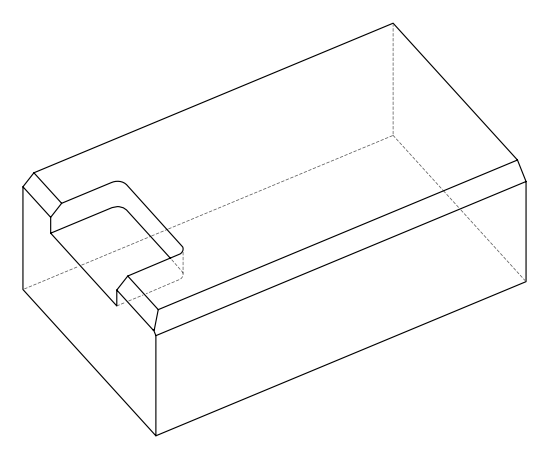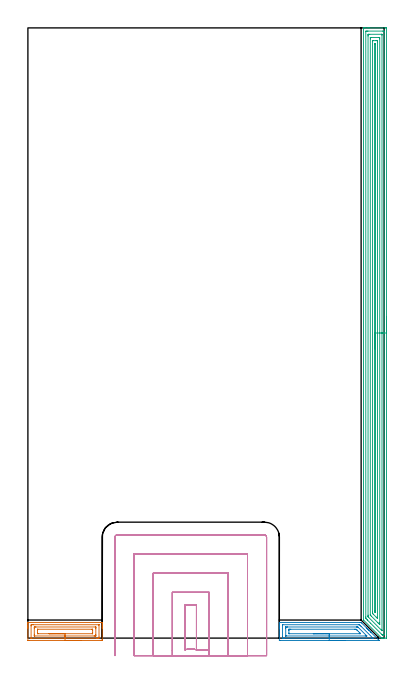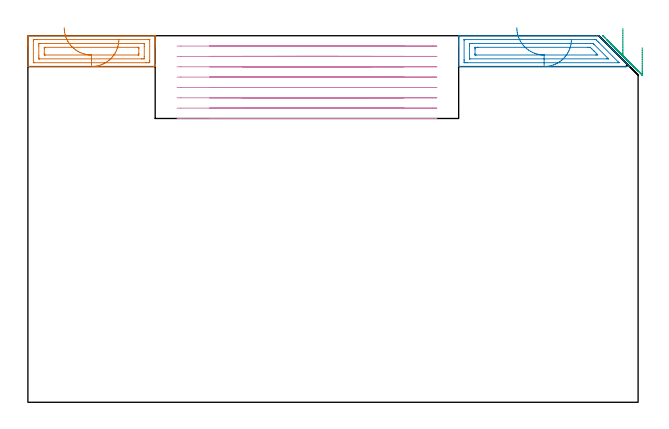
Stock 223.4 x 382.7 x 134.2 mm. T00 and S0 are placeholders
(PLAN: 4 operations, 1 tool changes, 40.9 min)
(1 AREA_MILL | FG_CHAMFER_SURFACE | UGT0205_001 | 1.77 min | 3379 mm3)
(2 AREA_MILL_1 | FG_CHAMFER_SURFACE_1 | UGT0205_001 | 2.11 min | 4584 mm3)
(3 AREA_MILL_2 | FG_CHAMFER_SURFACE_2 | UGT0205_001 | 18.33 min | 39011 mm3)
(4 MILL_SLOT | SLOT_PARTIAL_RECTANGULAR | UGT0201_008 | Follow Part, ap 4, ae 75% | 18.64 min | 242793 mm3)
(TOOL UGT0205_001 | Chamfer Mill 20 x 3 x 45 deg. | D20 FL50 Z2)
(TOOL UGT0201_008 | End Mill 16 mm | D16 FL32 Z4)
(OP 1 AREA_MILL)
G17 G21 G94 G90
T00 M6
G54
G17 G0 G90 X33.3 Y-1.5 S1061 M3
G43 Z144.2 H0
Z132.9
G94 G1 X33.262 Z132.028 F250.
X33.148 Z131.163
X32.959 Z130.312
X32.697 Z129.48
X32.363 Z128.674
X31.96 Z127.9
X31.492 Z127.164
X30.96 Z126.472
X30.371 Z125.829
X29.728 Z125.24
X29.036 Z124.708
X28.3 Z124.24
X27.526 Z123.837
X26.72 Z123.503
X25.888 Z123.241
X25.036 Z123.052
X24.172 Z122.938
X23.3 Z122.9
X0.583
X0.081 Y-1.495 Z122.903
X0.01 Y-1.491 Z122.905
X0. Y-1.415 Z122.982
Y5.904 Z130.298
Y6.51 Z130.907
Y6.781 Z131.178
Y7.387 Z131.783
Y7.658 Z132.054
Y8.2 Z132.599
Y8.869 Z133.269
Y9.412 Z133.81
Y9.56 Z133.959
X0.003 Y9.682 Z134.075
X0.01 Y9.798 Z134.189
X0.138 Y9.8 Z134.2
X46.462
X46.59 Y9.798 Z134.189
X46.597 Y9.682 Z134.075
X46.6 Y9.56 Z133.959
Y8.869 Z133.269
Y8.2 Z132.599
Y7.658 Z132.054
Y7.387 Z131.783
Y6.781 Z131.178
Y6.51 Z130.907
Y5.904 Z130.298
Y-0.809 Z123.588
X46.596 Y-1.112 Z123.285
X46.59 Y-1.492 Z122.905
X46.407 Y-1.496 Z122.902
X46.017 Y-1.5 Z122.9
X23.3
Y-0.086 Z124.314
X2.365 Y-0.085 Z124.315
X2.212
X2.03 Y-0.08 Z124.32
X2.014 Y-0.079 Z124.321
X2.009 Y-0.07 Z124.33
X2.003 Y-0.047 Z124.353
X2.001 Y-0.024 Z124.376
Y7.658 Z132.058
X2.003 Y8.014 Z132.414
X2.01 Y8.369 Z132.769
X2.365 Y8.38 Z132.78
X2.519 Y8.383 Z132.783
X3.256 Y8.386 Z132.786
X3.407
X44.235 Y8.385 Z132.785
X44.388
X44.57 Y8.38 Z132.78
X44.586 Y8.379 Z132.779
X44.591 Y8.37 Z132.77
X44.597 Y8.347 Z132.747
X44.599 Y8.323 Z132.723
Y0.642 Z125.042
X44.597 Y0.286 Z124.686
X44.59 Y-0.069 Z124.331
X44.235 Y-0.08 Z124.32
X44.081 Y-0.083 Z124.317
X43.344 Y-0.086 Z124.314
X43.193
X23.3
Y1.328 Z125.728
X4.34 Y1.329 Z125.729
X4.147 Y1.33 Z125.73
X4.082 Y1.331 Z125.731
X4.033 Y1.335 Z125.735
X4.01 Y1.339 Z125.739
X4.008 Y1.375 Z125.775
X4.003 Y1.519 Z125.919
X4. Y1.663 Z126.063
Y2.396 Z126.796
Y6.048 Z130.448
X4.003 Y6.781 Z131.181
X4.005 Y6.92 Z131.32
X4.011 Y6.965 Z131.365
X4.05 Y6.967 Z131.367
X4.147 Y6.969 Z131.369
X4.844 Y6.971 Z131.371
X5.037 Y6.972 Z131.372
X42.26 Y6.971 Z131.371
X42.453 Y6.97 Z131.37
X42.518 Y6.968 Z131.368
X42.568 Y6.965 Z131.365
X42.59 Y6.961 Z131.361
X42.592 Y6.925 Z131.325
X42.597 Y6.781 Z131.181
X42.6 Y6.637 Z131.037
Y5.904 Z130.304
Y2.252 Z126.652
X42.597 Y1.519 Z125.919
X42.595 Y1.38 Z125.78
X42.589 Y1.335 Z125.735
X42.55 Y1.333 Z125.733
X42.453 Y1.331 Z125.731
X41.756 Y1.329 Z125.729
X41.563 Y1.328 Z125.728
X23.3
Y2.743 Z127.143
X6.467
X6.112 Y2.745 Z127.145
X6.038 Y2.747 Z127.147
X6.011 Y2.749 Z127.149
X6.008 Y2.784 Z127.184
X6.004 Y2.867 Z127.267
X6. Y3.202 Z127.602
Y3.273 Z127.673
Y5.027 Z129.427
X6.004 Y5.43 Z129.83
X6.008 Y5.53 Z129.93
X6.01 Y5.549 Z129.949
X6.036 Y5.552 Z129.952
X6.101 Y5.555 Z129.955
X6.281 Y5.557 Z129.957
X40.133
X40.488 Y5.555 Z129.955
X40.562 Y5.553 Z129.953
X40.589 Y5.551 Z129.951
X40.592 Y5.516 Z129.916
X40.596 Y5.433 Z129.833
X40.6 Y5.098 Z129.498
Y5.027 Z129.427
Y3.344 Z127.744
Y3.273 Z127.673
X40.596 Y2.87 Z127.27
X40.592 Y2.77 Z127.17
X40.59 Y2.751 Z127.151
X40.564 Y2.748 Z127.148
X40.499 Y2.745 Z127.145
X40.319 Y2.743 Z127.143
X23.3
X22.428 Z127.181
X21.564 Z127.295
X20.712 Z127.483
X19.88 Z127.746
X19.074 Z128.08
X18.3 Z128.482
X17.564 Z128.951
X16.872 Z129.482
X16.229 Z130.072
X15.64 Z130.715
X15.109 Z131.407
X14.64 Z132.143
X14.237 Z132.916
X13.903 Z133.722
X13.641 Z134.554
X13.452 Z135.406
X13.338 Z136.271
X13.3 Z137.143
G0 Z144.2
M5
M2
(OP 2 AREA_MILL_1)
G17 G21 G94 G90
T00 M6
G54
G17 G0 G90 X199. Y-1.5 S1061 M3
G43 Z144.2 H0
Z132.9
G94 G1 X198.962 Z132.028 F250.
X198.848 Z131.164
X198.659 Z130.312
X198.397 Z129.48
X198.063 Z128.674
X197.66 Z127.9
X197.192 Z127.164
X196.66 Z126.472
X196.071 Z125.829
X195.428 Z125.24
X194.736 Z124.708
X194. Z124.24
X193.226 Z123.837
X192.42 Z123.503
X191.588 Z123.241
X190.737 Z123.052
X189.872 Z122.938
X189. Z122.9
X158.278
X157.776 Y-1.494 Z122.903
X157.71 Y-1.491 Z122.905
X157.7 Y-1.419 Z122.977
Y5.904 Z130.298
Y6.519 Z130.917
Y6.781 Z131.178
Y7.396 Z131.793
Y7.658 Z132.054
Y8.181 Z132.58
Y9.569 Z133.967
X157.703 Y9.687 Z134.079
X157.71 Y9.797 Z134.189
X157.833 Y9.8 Z134.2
X208.146
X209.001 Y9.793 Z134.193
X209.036 Y9.761 Z134.161
X209.389 Y9.412 Z133.809
X212.324 Y6.477 Z130.875
X212.46 Y6.342 Z130.738
X212.598 Y6.203 Z130.601
X212.756 Y6.045 Z130.443
X212.898 Y5.904 Z130.299
X213.043 Y5.758 Z130.156
X213.188 Y5.614 Z130.011
X213.337 Y5.465 Z129.861
X213.489 Y5.312 Z129.71
X213.619 Y5.182 Z129.579
X213.776 Y5.027 Z129.422
X213.934 Y4.867 Z129.265
X214.051 Y4.75 Z129.148
X214.214 Y4.588 Z128.983
X214.73 Y4.07 Z128.47
X214.973 Y3.828 Z128.226
X215.09 Y3.711 Z128.108
X215.416 Y3.384 Z127.784
X220.019 Y-1.217 Z123.18
X220.242 Y-1.442 Z122.957
X220.284 Y-1.495 Z122.904
X220.279 Y-1.496 Z122.903
X220.123 Y-1.5 Z122.9
X189.
Y-0.086 Z124.314
X160.798
X160.059 Y-0.084 Z124.316
X159.905 Y-0.083 Z124.317
X159.734 Y-0.079 Z124.321
X159.71 Y-0.023 Z124.377
X159.704 Y0.115 Z124.515
X159.701 Y0.642 Z125.042
X159.7 Y0.996 Z125.396
X159.701 Y8.01 Z132.41
X159.708 Y8.364 Z132.764
X159.711 Y8.38 Z132.78
X159.714 Y8.382 Z132.782
X159.736 Y8.384 Z132.784
X159.782 Y8.385 Z132.785
X159.874 Y8.386 Z132.786
X207.407 Y8.385 Z132.785
X207.776 Y8.381 Z132.781
X207.956 Y8.379 Z132.779
X208.146 Y8.198 Z132.598
X208.692 Y7.658 Z132.058
X209.036 Y7.314 Z131.714
X216.16 Y0.189 Z124.589
X216.359 Y-0.016 Z124.384
X216.394 Y-0.055 Z124.345
X216.412 Y-0.079 Z124.321
X216.374 Y-0.08 Z124.32
X216.16 Y-0.084 Z124.316
X216.008 Y-0.085 Z124.315
X189. Y-0.086 Z124.314
Y1.328 Z125.728
X161.84 Y1.329 Z125.729
X161.776 Y1.33 Z125.73
X161.725 Y1.333 Z125.733
X161.715 Y1.335 Z125.735
X161.71 Y1.344 Z125.744
X161.706 Y1.381 Z125.781
X161.701 Y1.519 Z125.919
X161.7 Y6.042 Z130.442
X161.702 Y6.781 Z131.181
X161.704 Y6.915 Z131.315
X161.709 Y6.959 Z131.359
X161.745 Y6.965 Z131.365
X161.84 Y6.966 Z131.366
X162.537 Y6.971 Z131.371
X162.73
X206.171
X206.365 Y6.97 Z131.37
X206.558 Y6.968 Z131.368
X206.928 Y6.961 Z131.361
X207.116 Y6.781 Z131.181
X207.255 Y6.645 Z131.045
X212.381 Y1.519 Z125.919
X212.474 Y1.423 Z125.823
X212.529 Y1.364 Z125.764
X212.55 Y1.34 Z125.74
X212.482 Y1.335 Z125.735
X212.095 Y1.331 Z125.731
X211.901 Y1.329 Z125.729
X189. Y1.328 Z125.728
Y2.743 Z127.143
X164.159
X163.808 Y2.747 Z127.147
X163.734 Y2.75 Z127.15
X163.71 Y2.753 Z127.153
X163.707 Y2.788 Z127.188
X163.704 Y2.869 Z127.269
X163.7 Y3.195 Z127.595
Y4.949 Z129.349
Y5.027 Z129.427
X163.704 Y5.426 Z129.826
X163.707 Y5.526 Z129.926
X163.709 Y5.546 Z129.946
X163.73 Y5.55 Z129.95
X163.794 Y5.553 Z129.953
X163.974 Y5.556 Z129.956
X164.511 Y5.557 Z129.957
X164.863
X204.936 Y5.556 Z129.956
X205.474 Y5.553 Z129.953
X205.833 Y5.55 Z129.95
X206.365 Y5.082 Z129.482
X206.422 Y5.027 Z129.427
X207.255 Y4.196 Z128.596
X208.146 Y3.305 Z127.705
X208.177 Y3.273 Z127.673
X208.677 Y2.75 Z127.15
X208.146 Y2.745 Z127.145
X207.793 Y2.744 Z127.144
X189. Y2.743 Z127.143
X188.128 Z127.181
X187.264 Z127.295
X186.412 Z127.483
X185.58 Z127.746
X184.774 Z128.08
X184. Z128.482
X183.264 Z128.951
X182.572 Z129.482
X181.929 Z130.072
X181.34 Z130.715
X180.809 Z131.407
X180.34 Z132.143
X179.937 Z132.916
X179.603 Z133.722
X179.341 Z134.554
X179.152 Z135.406
X179.038 Z136.271
X179. Z137.143
G0 Z144.2
M5
M2
(OP 3 AREA_MILL_2)
G17 G21 G94 G90
T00 M6
G54
G17 G0 G90 X224.9 Y201.35 S1061 M3
G43 Z144.2 H0
Z129.8
G94 G1 Y201.312 Z128.928 F250.
Y201.198 Z128.064
Y201.009 Z127.212
Y200.747 Z126.38
Y200.413 Z125.574
Y200.01 Z124.8
Y199.542 Z124.064
Y199.01 Z123.372
Y198.421 Z122.729
Y197.778 Z122.14
Y197.086 Z121.609
Y196.35 Z121.14
Y195.576 Z120.737
Y194.77 Z120.403
Y193.938 Z120.141
Y193.087 Z119.952
Y192.222 Z119.838
Y191.35 Z119.8
Y0.618
X224.898 Y0.443 Z119.802
X224.891 Y0.002 Z119.805
X224.699 Y0. Z119.998
X223.471 Z121.224
X222.79 Z121.91
X222.377 Z122.323
X221.939 Z122.758
X221.816 Y0.004 Z122.881
X221.792 Y0.01 Z122.904
X221.695 Y0.104 Z123.002
X221.628 Y0.171 Z123.07
X210.626 Y11.174 Z134.074
X210.518 Y11.283 Z134.18
X210.506 Y11.305 Z134.192
X210.5 Y11.338 Z134.2
Y382.529
X210.503 Y382.691 Z134.188
X210.537 Y382.7 Z134.154
X210.915 Z133.784
X211.248 Z133.452
X211.929 Z132.766
X213.157 Z131.54
X213.705 Z130.99
X214.319 Z130.376
X224.359 Z120.338
X224.635 Y382.697 Z120.062
X224.892 Y382.69 Z119.806
X224.899 Y382.432 Z119.799
X224.9 Y191.35 Z119.8
X223.486 Z121.214
X223.485 Y2.391 Z121.215
X223.471 Y2.01 Z121.229
X222.983 Y2.002 Z121.717
X222.583 Y2.001 Z122.117
X222.449 Y2.002 Z122.251
X222.342 Y2.006 Z122.358
X222.272 Y2.01 Z122.428
X222.219 Y2.043 Z122.481
X221.846 Y2.405 Z122.854
X214.921 Y9.328 Z129.779
X212.911 Y11.338 Z131.789
X212.817 Y11.433 Z131.883
X212.023 Y12.232 Z132.677
X211.929 Y12.333 Z132.771
X211.915 Y13.125 Z132.785
X211.914 Y13.14 Z132.786
X211.915 Y380.309 Z132.785
X211.929 Y380.69 Z132.771
X212.417 Y380.698 Z132.283
X212.817 Y380.699 Z131.883
X213.302 Y380.7 Z131.398
X222.583 Y380.699 Z122.117
X223.072 Y380.697 Z121.628
X223.471 Y380.69 Z121.229
X223.485 Y380.295 Z121.215
Y380.281
X223.486 Y191.35 Z121.214
X222.072 Z122.628
X222.071 Y5.085 Z122.629
X222.07 Y4.708 Z122.63
X222.068 Y4.654 Z122.632
X222.067 Y4.651 Z122.633
X222.04 Y4.672 Z122.66
X221.935 Y4.77 Z122.765
X221.776 Y4.924 Z122.924
X221.695 Y5.004 Z123.005
X213.575 Y13.125 Z131.125
X213.443 Y13.262 Z131.257
X213.357 Y13.354 Z131.343
X213.335 Y13.39 Z131.365
X213.333 Y13.41 Z131.367
X213.33 Y13.502 Z131.37
X213.329 Y14.018 Z131.371
X213.328 Y14.397 Z131.372
X213.329 Y377.615 Z131.371
X213.33 Y377.993 Z131.37
X213.333 Y378.508 Z131.367
X213.335 Y378.688 Z131.365
X213.518 Y378.696 Z131.182
X213.705 Y378.698 Z130.995
X214.402 Y378.7 Z130.298
X221.695 Y378.699 Z123.005
X221.886 Y378.697 Z122.814
X222.012 Y378.693 Z122.688
X222.056 Y378.69 Z122.644
X222.065 Y378.676 Z122.635
X222.067 Y378.634 Z122.633
X222.069 Y378.508 Z122.631
X222.071 Y378.13 Z122.629
X222.072 Y191.35 Z122.628
X220.657 Z124.043
Y9.552
X220.656 Y8.811 Z124.044
X220.654 Y8.658 Z124.046
X220.651 Y8.516 Z124.049
X220.607 Y8.554 Z124.093
X220.494 Y8.658 Z124.206
X219.92 Y9.229 Z124.78
X219.597 Y9.552 Z125.103
X215.48 Y13.669 Z129.22
X215.132 Y14.018 Z129.568
X214.78 Y14.381 Z129.92
X214.749 Y14.418 Z129.951
X214.747 Y14.437 Z129.953
X214.744 Y14.483 Z129.956
X214.743 Y14.575 Z129.957
Y14.761
Y375.828
X214.747 Y376.566 Z129.953
X214.75 Y376.674 Z129.95
X214.754 Y376.691 Z129.946
X214.777 Y376.694 Z129.923
X214.831 Y376.697 Z129.869
X215.047 Y376.699 Z129.653
X219.941 Y376.7 Z124.759
X220.36 Y376.694 Z124.34
X220.569 Y376.69 Z124.131
X220.65 Y376.675 Z124.05
X220.657 Y375.828 Z124.043
Y191.35
X219.243 Z125.457
Y12.7
X219.241 Y12.558 Z125.459
X219.239 Y12.445 Z125.461
X219.237 Y12.383 Z125.463
X219.22 Y12.39 Z125.48
X219.032 Y12.573 Z125.668
X218.473 Y13.125 Z126.227
X216.687 Y14.912 Z128.013
X216.368 Y15.235 Z128.332
X216.229 Y15.381 Z128.471
X216.164 Y15.456 Z128.536
X216.161 Y15.593 Z128.539
X216.158 Y15.805 Z128.542
X216.157 Y16.017 Z128.543
Y16.699
X216.158 Y374.254 Z128.542
X216.16 Y374.467 Z128.54
X216.164 Y374.608 Z128.536
X216.17 Y374.69 Z128.53
X216.205 Y374.693 Z128.495
X216.368 Y374.697 Z128.332
X216.602 Y374.7 Z128.098
X218.379 Y374.699 Z126.321
X219.032 Y374.69 Z125.668
X219.236 Y374.67 Z125.464
X219.241 Y374.254 Z125.459
X219.242 Y374.042 Z125.458
X219.243 Y191.35 Z125.457
X217.829 Z126.871
X217.828 Y16.699 Z126.872
X217.827 Y16.439 Z126.873
X217.824 Y16.31 Z126.876
X217.822 Y16.241 Z126.878
X217.791 Y16.269 Z126.909
X217.703 Y16.353 Z126.997
X217.617 Y16.442 Z127.083
X217.578 Y16.487 Z127.122
X217.575 Y16.569 Z127.125
X217.573 Y16.699 Z127.127
X217.572 Y16.958 Z127.128
X217.571 Y17.275 Z127.129
X217.572 Y372.255 Z127.128
X217.574 Y372.514 Z127.126
X217.578 Y372.682 Z127.122
X217.579 Y372.69 Z127.121
X217.589 Y372.694 Z127.111
X217.62 Y372.698 Z127.08
X217.703 Y372.699 Z126.997
X217.812 Y372.693 Z126.888
X217.82 Y372.69 Z126.88
X217.823 Y372.682 Z126.877
X217.826 Y372.647 Z126.874
X217.828 Y372.573 Z126.872
X217.829 Y191.35 Z126.871
Y190.478 Z126.909
Y189.614 Z127.023
Y188.762 Z127.212
Y187.93 Z127.474
Y187.124 Z127.808
Y186.35 Z128.211
Y185.614 Z128.68
Y184.922 Z129.211
Y184.279 Z129.8
Y183.69 Z130.443
Y183.159 Z131.135
Y182.69 Z131.871
Y182.287 Z132.645
Y181.953 Z133.451
Y181.691 Z134.283
Y181.502 Z135.135
Y181.388 Z136.
Y181.35 Z136.871
G0 Z144.2
M5
M2
(OP 4 MILL_SLOT)
G17 G21 G94 G90
T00 M6
G54
G17 G0 G90 X113.704 Y-11. S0 M3
G43 Z144.2 H0
Z130.412
G94 G1 X113.7 Y-8. F250.
Y-7.949 F500.
Y-7.337
X105.7
G3 X98.6 Y-7.337 R8.
G1 Y20.7
X105.7
Y-7.337
X113.7
Y28.7
X90.6
Y-7.949
Y-8.
X90.596 Y-11. F250.
X125.706
X125.7 Y-8.
Y-7.949 F500.
Y40.7
X78.6
Y-7.949
Y-8.
X78.594 Y-11. F250.
X137.713
X137.7 Y-8.
Y-7.949 F500.
Y52.7
X66.6
Y-7.949
Y-8.
X66.587 Y-11. F250.
X149.7 Y-10.949
Y-7.949
Y63.3 F500.
G3 X148.3 Y64.7 R1.4
G1 X56.
G3 X54.6 Y63.3 R1.4
G1 Y-7.949
Y-10.949 F250.
G0 X113.7 Y-11. Z126.625
G1 Y-8.
Y-7.388 F500.
X105.7
G3 X98.6 Y-7.388 R8.
G1 Y20.7
X105.7
Y-7.388
X113.7
Y28.7
X90.6
Y-8.
Y-11. F250.
X125.7
Y-8.
Y40.7 F500.
X78.6
Y-8.
Y-11. F250.
X137.7
Y-8.
Y52.7 F500.
X66.6
Y-8.
Y-11. F250.
X149.7
Y-8.
Y63.3 F500.
G3 X148.3 Y64.7 R1.4
G1 X56.
G3 X54.6 Y63.3 R1.4
G1 Y-8.
Y-11. F250.
G0 X113.7 Z122.837
G1 Y-8.
Y-7.388 F500.
X105.7
G3 X98.6 Y-7.388 R8.
G1 Y20.7
X105.7
Y-7.388
X113.7
Y28.7
X90.6
Y-8.
Y-11. F250.
X125.7
Y-8.
Y40.7 F500.
X78.6
Y-8.
Y-11. F250.
X137.7
Y-8.
Y52.7 F500.
X66.6
Y-8.
Y-11. F250.
X149.7
Y-8.
Y63.3 F500.
G3 X148.3 Y64.7 R1.4
G1 X56.
G3 X54.6 Y63.3 R1.4
G1 Y-8.
Y-11. F250.
G0 X113.7 Z119.05
G1 Y-8.
Y-7.388 F500.
X105.7
G3 X98.6 Y-7.388 R8.
G1 Y20.7
X105.7
Y-7.388
X113.7
Y28.7
X90.6
Y-8.
Y-11. F250.
X125.7
Y-8.
Y40.7 F500.
X78.6
Y-8.
Y-11. F250.
X137.7
Y-8.
Y52.7 F500.
X66.6
Y-8.
Y-11. F250.
X149.7
Y-8.
Y63.3 F500.
G3 X148.3 Y64.7 R1.4
G1 X56.
G3 X54.6 Y63.3 R1.4
G1 Y-8.
Y-11. F250.
G0 X113.7 Z115.262
G1 Y-8.
Y-7.388 F500.
X105.7
G3 X98.6 Y-7.388 R8.
G1 Y20.7
X105.7
Y-7.388
X113.7
Y28.7
X90.6
Y-8.
Y-11. F250.
X125.7
Y-8.
Y40.7 F500.
X78.6
Y-8.
Y-11. F250.
X137.7
Y-8.
Y52.7 F500.
X66.6
Y-8.
Y-11. F250.
X149.7
Y-8.
Y63.3 F500.
G3 X148.3 Y64.7 R1.4
G1 X56.
G3 X54.6 Y63.3 R1.4
G1 Y-8.
Y-11. F250.
G0 X113.7 Z111.475
G1 Y-8.
Y-7.388 F500.
X105.7
G3 X98.6 Y-7.388 R8.
G1 Y20.7
X105.7
Y-7.388
X113.7
Y28.7
X90.6
Y-8.
Y-11. F250.
X125.7
Y-8.
Y40.7 F500.
X78.6
Y-8.
Y-11. F250.
X137.7
Y-8.
Y52.7 F500.
X66.6
Y-8.
Y-11. F250.
X149.7
Y-8.
Y63.3 F500.
G3 X148.3 Y64.7 R1.4
G1 X56.
G3 X54.6 Y63.3 R1.4
G1 Y-8.
Y-11. F250.
G0 X113.7 Z107.687
G1 Y-8.
Y-7.388 F500.
X105.7
G3 X98.6 Y-7.388 R8.
G1 Y20.7
X105.7
Y-7.388
X113.7
Y28.7
X90.6
Y-8.
Y-11. F250.
X125.7
Y-8.
Y40.7 F500.
X78.6
Y-8.
Y-11. F250.
X137.7
Y-8.
Y52.7 F500.
X66.6
Y-8.
Y-11. F250.
X149.7
Y-8.
Y63.3 F500.
G3 X148.3 Y64.7 R1.4
G1 X56.
G3 X54.6 Y63.3 R1.4
G1 Y-8.
Y-11. F250.
G0 X113.7 Z103.9
G1 Y-8.
Y-7.388 F500.
X105.7
G3 X98.6 Y-7.388 R8.
G1 Y20.7
X105.7
Y-7.388
X113.7
Y28.7
X90.6
Y-8.
Y-11. F250.
X125.7
Y-8.
Y40.7 F500.
X78.6
Y-8.
Y-11. F250.
X137.7
Y-8.
Y52.7 F500.
X66.6
Y-8.
Y-11. F250.
X149.7
Y-8.
Y63.3 F500.
G3 X148.3 Y64.7 R1.4
G1 X56.
G3 X54.6 Y63.3 R1.4
G1 Y-8.
Y-11. F250.
G0 Z144.2
M5
M2
